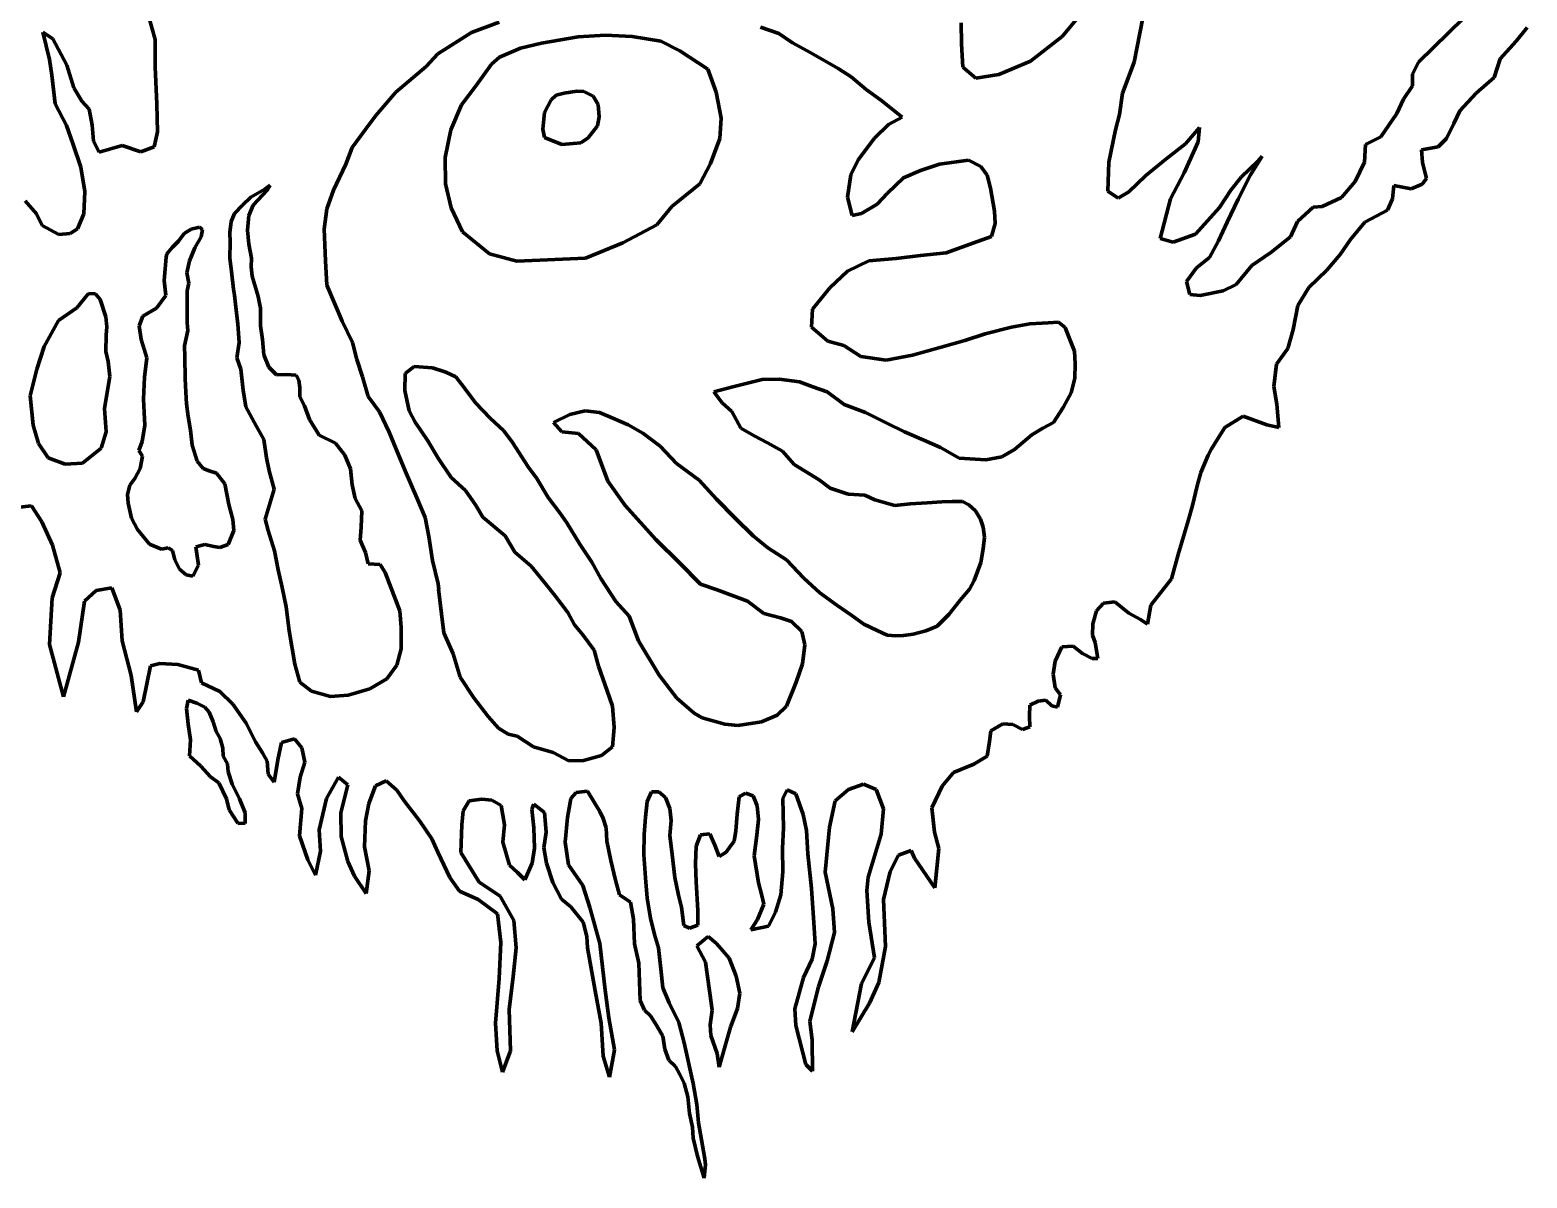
# Model space of a CAD drawing. Header units: millimetres. Extents: x 2676 to 5565, y 1584 to 2775.
# Drawn here: x 4322 to 4448.4, y 2011.4 to 2108.3 of the extents above; entities that cross this region are included whole.
import ezdxf

# ---------------------------------------------------------------- set-up
doc = ezdxf.new("R2010")
doc.units = ezdxf.units.MM
doc.layers.add('Warstwa5', color=7, linetype='Continuous', lineweight=100)

msp = doc.modelspace()

# ---------------------------------------------------------------- linework, layer by layer
at = {"layer": 'Warstwa5'}
for p, q in [((4411.7, 2110.85), (4409.12, 2107.72)), ((4332.04, 2109.28), (4332.53, 2107.48)), ((4361.59, 2108.93), (4359.23, 2108.07)), ((4385.2, 2107.99), (4383.64, 2108.5)), ((4400.6, 2107.1), (4400.59, 2108.88)), ((4415.18, 2105.55), (4415.93, 2109.31)), ((4443, 2109.28), (4439.19, 2105.56)), ((4447.44, 2107.33), (4448.36, 2108.47)), ((4323.9, 2107.53), (4323.06, 2108.09)), ((4323.06, 2108.09), (4323.63, 2105.77)), ((4325.08, 2105.29), (4323.9, 2107.53)), ((4332.53, 2107.48), (4332.53, 2105.17)), ((4359.23, 2108.07), (4356.39, 2106.25)), ((4365.14, 2107.17), (4363.39, 2106.74)), ((4368.24, 2107.69), (4365.14, 2107.17)), ((4370.55, 2107.83), (4368.24, 2107.69)), ((4372.82, 2107.71), (4370.55, 2107.83)), ((4375.22, 2107.32), (4372.82, 2107.71)), ((4376.84, 2106.5), (4375.22, 2107.32)), ((4386.35, 2107.19), (4385.2, 2107.99)), ((4387.88, 2106.35), (4386.35, 2107.19)), ((4400.73, 2105.13), (4400.6, 2107.1)), ((4409.12, 2107.72), (4406.43, 2105.63)), ((4446.08, 2105.83), (4447.44, 2107.33)), ((4323.63, 2105.77), (4323.81, 2104.46)), ((4356.39, 2106.25), (4355.41, 2105.2)), ((4361.6, 2105.98), (4360.94, 2105.4)), ((4363.39, 2106.74), (4361.6, 2105.98)), ((4379.2, 2104.98), (4376.84, 2106.5)), ((4390.21, 2105.02), (4387.88, 2106.35)), ((4445.57, 2104.25), (4446.08, 2105.83)), ((4323.81, 2104.46), (4324.1, 2102.03)), ((4325.67, 2103.4), (4325.08, 2105.29)), ((4332.53, 2105.17), (4332.68, 2102.02)), ((4355.41, 2105.2), (4352.86, 2103.02)), ((4360.94, 2105.4), (4359.65, 2103.59)), ((4379.91, 2103.03), (4379.2, 2104.98)), ((4391.29, 2104.32), (4390.21, 2105.02)), ((4401.82, 2104.21), (4400.73, 2105.13)), ((4403.77, 2104.52), (4401.82, 2104.21)), ((4406.43, 2105.63), (4403.77, 2104.52)), ((4414.21, 2102.95), (4415.18, 2105.55)), ((4439.19, 2105.56), (4438.69, 2104.54)), ((4438.69, 2104.54), (4438.7, 2103.56)), ((4326.35, 2102.26), (4325.67, 2103.4)), ((4359.65, 2103.59), (4358.4, 2101.95)), ((4392.56, 2103.25), (4391.29, 2104.32)), ((4393.88, 2102.3), (4392.56, 2103.25)), ((4438.7, 2103.56), (4437.93, 2102.43)), ((4444.05, 2102.93), (4445.57, 2104.25)), ((4324.1, 2102.03), (4325.06, 2100.2)), ((4326.96, 2101.59), (4326.35, 2102.26)), ((4332.68, 2102.02), (4332.74, 2099.67)), ((4352.86, 2103.02), (4351.18, 2101.05)), ((4358.4, 2101.95), (4357.51, 2099.85)), ((4365.97, 2102.38), (4365.4, 2101.31)), ((4366.39, 2102.78), (4365.97, 2102.38)), ((4367.08, 2102.93), (4366.39, 2102.78)), ((4368.15, 2103.1), (4367.08, 2102.93)), ((4368.74, 2103.08), (4368.15, 2103.1)), ((4369.52, 2102.7), (4368.74, 2103.08)), ((4369.94, 2101.97), (4369.52, 2102.7)), ((4370.01, 2100.95), (4369.94, 2101.97)), ((4380.32, 2100.84), (4379.91, 2103.03)), ((4395.61, 2100.92), (4393.88, 2102.3)), ((4413.96, 2101.13), (4414.21, 2102.95)), ((4437.93, 2102.43), (4437.35, 2101.22)), ((4442.68, 2101.44), (4444.05, 2102.93)), ((4327.23, 2100.24), (4326.96, 2101.59)), ((4351.18, 2101.05), (4350.27, 2099.85)), ((4365.4, 2101.31), (4365.27, 2099.9)), ((4369.89, 2100.19), (4370.01, 2100.95)), ((4380.21, 2099.11), (4380.32, 2100.84)), ((4394.45, 2100.3), (4395.61, 2100.92)), ((4413.62, 2099.84), (4413.96, 2101.13)), ((4437.35, 2101.22), (4436.01, 2099.25)), ((4442.19, 2100.37), (4442.68, 2101.44)), ((4325.06, 2100.2), (4325.58, 2098.68)), ((4327.32, 2098.88), (4327.23, 2100.24)), ((4332.74, 2099.67), (4332.44, 2098.42)), ((4350.27, 2099.85), (4349.16, 2098.35)), ((4357.51, 2099.85), (4357.01, 2097.5)), ((4365.27, 2099.9), (4365.42, 2099.21)), ((4369.09, 2099.17), (4369.89, 2100.19)), ((4393.26, 2099.13), (4394.45, 2100.3)), ((4413.04, 2097.12), (4413.62, 2099.84)), ((4420.71, 2100.05), (4419.53, 2098.66)), ((4420.6, 2098.82), (4420.71, 2100.05)), ((4441.56, 2099.11), (4442.19, 2100.37)), ((4325.58, 2098.68), (4326.27, 2096.7)), ((4327.8, 2097.97), (4327.32, 2098.88)), ((4329.74, 2098.52), (4327.8, 2097.97)), ((4331.33, 2098), (4329.74, 2098.52)), ((4332.44, 2098.42), (4331.33, 2098)), ((4349.16, 2098.35), (4348.64, 2096.95)), ((4365.42, 2099.21), (4366.86, 2098.6)), ((4366.86, 2098.6), (4368.47, 2098.75)), ((4368.47, 2098.75), (4369.09, 2099.17)), ((4379.43, 2097.01), (4380.21, 2099.11)), ((4391.9, 2097.3), (4393.26, 2099.13)), ((4419.53, 2098.66), (4417.87, 2097.38)), ((4419.4, 2096.21), (4420.6, 2098.82)), ((4434.72, 2098.62), (4434.63, 2097.11)), ((4436.01, 2099.25), (4434.72, 2098.62)), ((4439.45, 2098.16), (4440.85, 2098.41)), ((4439.52, 2097.08), (4439.45, 2098.16)), ((4440.85, 2098.41), (4441.56, 2099.11)), ((4348.64, 2096.95), (4347.58, 2094.75)), ((4357.01, 2097.5), (4357.04, 2095.29)), ((4378.51, 2095.29), (4379.43, 2097.01)), ((4391.26, 2096.05), (4391.9, 2097.3)), ((4398.76, 2096.96), (4397.16, 2096.42)), ((4401.21, 2097.28), (4398.76, 2096.96)), ((4402.23, 2096.74), (4401.21, 2097.28)), ((4412.96, 2094.68), (4413.04, 2097.12)), ((4417.87, 2097.38), (4416.17, 2096)), ((4425.64, 2097.21), (4424.22, 2095.85)), ((4425.01, 2096.04), (4425.99, 2097.61)), ((4425.99, 2097.61), (4425.64, 2097.21)), ((4434.63, 2097.11), (4433.84, 2095.47)), ((4439.88, 2095.74), (4439.52, 2097.08)), ((4326.27, 2096.7), (4326.59, 2094.64)), ((4391, 2094.17), (4391.26, 2096.05)), ((4395.72, 2095.78), (4394.37, 2094.5)), ((4397.16, 2096.42), (4395.72, 2095.78)), ((4402.77, 2096.01), (4402.23, 2096.74)), ((4403.05, 2094.93), (4402.77, 2096.01)), ((4416.17, 2096), (4414.75, 2094.6)), ((4418.27, 2094.02), (4419.4, 2096.21)), ((4424.22, 2095.85), (4423.35, 2094.76)), ((4423.96, 2094), (4425.01, 2096.04)), ((4439.49, 2095.25), (4439.88, 2095.74)), ((4326.59, 2094.64), (4326.52, 2092.75)), ((4340.62, 2094.17), (4341.8, 2094.84)), ((4341.98, 2094.75), (4340.8, 2093.48)), ((4341.8, 2094.84), (4342.25, 2095.16)), ((4342.25, 2095.16), (4341.98, 2094.75)), ((4347.58, 2094.75), (4347.02, 2093.19)), ((4357.04, 2095.29), (4357.54, 2093.27)), ((4376.15, 2093.36), (4378.51, 2095.29)), ((4394.37, 2094.5), (4393.5, 2093.56)), ((4403.39, 2092.98), (4403.05, 2094.93)), ((4413.84, 2094.07), (4412.96, 2094.68)), ((4414.75, 2094.6), (4413.84, 2094.07)), ((4423.35, 2094.76), (4422.4, 2093.29)), ((4433.84, 2095.47), (4432.7, 2094.13)), ((4436.99, 2094.01), (4437.1, 2095.15)), ((4437.1, 2095.15), (4438.58, 2094.86)), ((4438.58, 2094.86), (4439.49, 2095.25)), ((4322.51, 2092.74), (4321.55, 2093.86)), ((4339.24, 2092.79), (4339.9, 2093.49)), ((4339.9, 2093.49), (4340.62, 2094.17)), ((4340.8, 2093.48), (4340.44, 2092.62)), ((4347.02, 2093.19), (4346.8, 2091.47)), ((4357.54, 2093.27), (4358.48, 2091.23)), ((4374.9, 2091.82), (4376.15, 2093.36)), ((4391.37, 2092.61), (4391, 2094.17)), ((4393.5, 2093.56), (4392.18, 2092.77)), ((4417.39, 2090.68), (4418.27, 2094.02)), ((4422.4, 2093.29), (4420.38, 2091.05)), ((4423.04, 2092.06), (4423.96, 2094)), ((4430.3, 2093.32), (4428.97, 2092.11)), ((4431.05, 2093.36), (4430.3, 2093.32)), ((4432.7, 2094.13), (4431.05, 2093.36)), ((4436.58, 2093.05), (4436.99, 2094.01)), ((4323, 2091.78), (4322.51, 2092.74)), ((4326.52, 2092.75), (4325.99, 2091.49)), ((4338.85, 2091.17), (4338.95, 2092.12)), ((4338.95, 2092.12), (4339.24, 2092.79)), ((4340.44, 2092.62), (4340.33, 2091.37)), ((4372.02, 2090.3), (4374.9, 2091.82)), ((4392.18, 2092.77), (4391.37, 2092.61)), ((4403.15, 2090.83), (4403.46, 2091.94)), ((4403.46, 2091.94), (4403.39, 2092.98)), ((4422.3, 2090.47), (4423.04, 2092.06)), ((4428.97, 2092.11), (4428.39, 2090.8)), ((4433.44, 2090.6), (4434.67, 2092.04)), ((4434.67, 2092.04), (4436.58, 2093.05)), ((4324.41, 2091.02), (4323, 2091.78)), ((4325.35, 2091.08), (4324.41, 2091.02)), ((4325.99, 2091.49), (4325.35, 2091.08)), ((4335, 2091.08), (4334.51, 2090.46)), ((4335.57, 2091.46), (4335, 2091.08)), ((4336.27, 2091.63), (4335.57, 2091.46)), ((4335.89, 2089.87), (4336.41, 2090.8)), ((4336.53, 2091.42), (4336.27, 2091.63)), ((4336.41, 2090.8), (4336.53, 2091.42)), ((4338.86, 2090.36), (4338.85, 2091.17)), ((4340.33, 2091.37), (4340.44, 2090.2)), ((4346.8, 2091.47), (4346.91, 2088.8)), ((4358.48, 2091.23), (4360.75, 2089.38)), ((4401.97, 2090.43), (4403.15, 2090.83)), ((4418.49, 2090.37), (4417.39, 2090.68)), ((4420.38, 2091.05), (4418.49, 2090.37)), ((4428.39, 2090.8), (4426.73, 2089.48)), ((4432.59, 2089.33), (4433.44, 2090.6)), ((4333.51, 2089.37), (4333.46, 2089.1)), ((4334.01, 2089.95), (4333.51, 2089.37)), ((4334.51, 2090.46), (4334.01, 2089.95)), ((4335.45, 2088.8), (4335.89, 2089.87)), ((4338.85, 2089), (4338.86, 2090.36)), ((4340.44, 2090.2), (4340.66, 2089.01)), ((4360.75, 2089.38), (4363.06, 2088.76)), ((4368.87, 2089.02), (4372.02, 2090.3)), ((4397.16, 2089.23), (4399.33, 2089.47)), ((4399.33, 2089.47), (4401.97, 2090.43)), ((4421.54, 2089.06), (4422.3, 2090.47)), ((4426.73, 2089.48), (4425.11, 2088.39)), ((4431.45, 2087.99), (4432.59, 2089.33)), ((4333.46, 2089.11), (4333.3, 2087.13)), ((4335.22, 2087.77), (4335.45, 2088.8)), ((4338.98, 2087.9), (4338.85, 2089)), ((4340.66, 2089.01), (4340.65, 2088.29)), ((4340.65, 2088.29), (4340.72, 2087.48)), ((4346.91, 2088.8), (4347.04, 2086.73)), ((4363.06, 2088.76), (4368.87, 2089.02)), ((4391, 2087.91), (4392.8, 2088.79)), ((4392.8, 2088.79), (4395.09, 2088.99)), ((4395.09, 2088.99), (4397.16, 2089.23)), ((4419.6, 2087.05), (4420.46, 2088.19)), ((4420.46, 2088.19), (4421.54, 2089.06)), ((4425.11, 2088.39), (4423.8, 2086.8)), ((4333.3, 2087.13), (4333.44, 2085.87)), ((4335.37, 2086.9), (4335.22, 2087.77)), ((4335.25, 2086.24), (4335.37, 2086.9)), ((4339.15, 2086.39), (4338.98, 2087.9)), ((4340.72, 2087.48), (4341.24, 2085.77)), ((4389.5, 2086.5), (4391, 2087.91)), ((4419.9, 2085.95), (4419.6, 2087.05)), ((4423.8, 2086.8), (4422.7, 2086.26)), ((4429.94, 2086.54), (4431.45, 2087.99)), ((4326.92, 2086.03), (4325.92, 2084.83)), ((4327.51, 2086), (4326.92, 2086.03)), ((4327.89, 2085.51), (4327.51, 2086)), ((4328.37, 2084.05), (4327.89, 2085.51)), ((4333.44, 2085.87), (4332.66, 2084.8)), ((4335.24, 2084.87), (4335.25, 2086.24)), ((4339.23, 2085.9), (4339.15, 2086.39)), ((4339.32, 2085.12), (4339.23, 2085.9)), ((4341.24, 2085.77), (4341.44, 2084.79)), ((4347.04, 2086.73), (4348.32, 2083.69)), ((4388.02, 2084.71), (4389.5, 2086.5)), ((4420.75, 2085.86), (4419.9, 2085.95)), ((4422.7, 2086.26), (4420.75, 2085.86)), ((4429, 2085.02), (4429.94, 2086.54)), ((4325.92, 2084.83), (4324.39, 2083.76)), ((4332.66, 2084.8), (4331.49, 2084.11)), ((4335.25, 2083.56), (4335.24, 2084.87)), ((4339.53, 2083.44), (4339.32, 2085.12)), ((4341.44, 2084.79), (4341.43, 2083.3)), ((4387.95, 2083.18), (4388.02, 2084.71)), ((4428.62, 2082.98), (4429, 2085.02)), ((4324.39, 2083.76), (4323.16, 2081.56)), ((4328.46, 2083.22), (4328.37, 2084.05)), ((4328.4, 2082.5), (4328.46, 2083.22)), ((4331.49, 2084.11), (4331.18, 2083.31)), ((4331.18, 2083.31), (4331.35, 2082.14)), ((4335.29, 2082.91), (4335.25, 2083.56)), ((4339.63, 2081.89), (4339.53, 2083.44)), ((4341.43, 2083.3), (4341.6, 2082.15)), ((4348.32, 2083.69), (4349.2, 2081.88)), ((4389.34, 2082.01), (4387.95, 2083.18)), ((4404.82, 2083.19), (4402.61, 2082.62)), ((4406.39, 2083.46), (4404.82, 2083.19)), ((4407.92, 2083.55), (4406.39, 2083.46)), ((4408.79, 2083.61), (4407.92, 2083.55)), ((4409.37, 2083.15), (4408.79, 2083.61)), ((4409.69, 2082.29), (4409.37, 2083.15)), ((4428.15, 2081.39), (4428.62, 2082.98)), ((4328.36, 2081.14), (4328.4, 2082.5)), ((4331.35, 2082.14), (4331.84, 2080.6)), ((4335.01, 2081.62), (4335.29, 2082.91)), ((4339.44, 2080.61), (4339.63, 2081.89)), ((4341.6, 2082.15), (4341.71, 2080.86)), ((4349.2, 2081.88), (4349.56, 2080.45)), ((4390.68, 2081.65), (4389.34, 2082.01)), ((4400.89, 2082.07), (4398.9, 2081.51)), ((4402.61, 2082.62), (4400.89, 2082.07)), ((4410.15, 2081.17), (4409.69, 2082.29)), ((4323.16, 2081.56), (4322.56, 2079.65)), ((4328.58, 2080.28), (4328.36, 2081.14)), ((4331.84, 2080.6), (4331.65, 2078.96)), ((4335.04, 2080.67), (4335.01, 2081.62)), ((4335.06, 2078.84), (4335.04, 2080.67)), ((4339.77, 2079.63), (4339.44, 2080.61)), ((4341.71, 2080.86), (4342.14, 2079.82)), ((4349.56, 2080.45), (4350.04, 2079)), ((4392.1, 2080.7), (4390.68, 2081.65)), ((4394.26, 2080.4), (4392.1, 2080.7)), ((4396.48, 2080.81), (4394.26, 2080.4)), ((4398.9, 2081.51), (4396.48, 2080.81)), ((4410.22, 2080.08), (4410.15, 2081.17)), ((4427.2, 2080.06), (4428.15, 2081.39)), ((4322.56, 2079.65), (4321.98, 2077.4)), ((4328.72, 2079.03), (4328.58, 2080.28)), ((4339.98, 2077.88), (4339.77, 2079.63)), ((4342.14, 2079.82), (4342.78, 2079.17)), ((4342.78, 2079.17), (4343.61, 2079.19)), ((4343.61, 2079.19), (4344.44, 2079.14)), ((4353.61, 2077.85), (4353.63, 2079.28)), ((4353.63, 2079.28), (4354.41, 2079.87)), ((4354.41, 2079.87), (4355.96, 2079.75)), ((4355.96, 2079.75), (4357.07, 2079.38)), ((4357.07, 2079.38), (4357.92, 2079)), ((4410.18, 2078.88), (4410.22, 2080.08)), ((4426.99, 2078.17), (4427.2, 2080.06)), ((4328.27, 2076.32), (4328.72, 2079.03)), ((4331.65, 2078.96), (4331.54, 2077.12)), ((4335.13, 2077.7), (4335.06, 2078.84)), ((4344.44, 2079.14), (4344.67, 2078.72)), ((4344.67, 2078.72), (4344.74, 2078.1)), ((4344.74, 2078.1), (4344.76, 2077.3)), ((4350.04, 2079), (4350.52, 2077.34)), ((4357.92, 2079), (4358.69, 2078.01)), ((4358.69, 2078.01), (4359.59, 2076.8)), ((4379.69, 2077.74), (4381.31, 2078.16)), ((4381.31, 2078.16), (4383.79, 2078.76)), ((4383.79, 2078.76), (4385.21, 2078.79)), ((4385.21, 2078.79), (4386.93, 2078.57)), ((4386.93, 2078.57), (4388.05, 2078.15)), ((4388.05, 2078.15), (4389.28, 2077.73)), ((4409.88, 2077.65), (4410.18, 2078.88)), ((4427.22, 2076.69), (4426.99, 2078.17)), ((4321.98, 2077.4), (4322.24, 2074.91)), ((4331.54, 2077.12), (4331.61, 2075.98)), ((4335.19, 2076.72), (4335.13, 2077.7)), ((4335.32, 2075.65), (4335.19, 2076.72)), ((4340.2, 2076.47), (4339.98, 2077.88)), ((4344.76, 2077.3), (4345.14, 2076.56)), ((4350.52, 2077.34), (4351.48, 2076.03)), ((4353.99, 2076.13), (4353.61, 2077.85)), ((4359.59, 2076.8), (4360.82, 2075.51)), ((4380.41, 2076.8), (4379.69, 2077.74)), ((4381.22, 2076.08), (4380.41, 2076.8)), ((4389.28, 2077.73), (4390.71, 2076.67)), ((4390.71, 2076.67), (4392.51, 2075.97)), ((4409.19, 2076.41), (4409.88, 2077.65)), ((4427.39, 2074.73), (4427.22, 2076.69)), ((4328.4, 2074.35), (4328.27, 2076.32)), ((4331.61, 2075.98), (4331.67, 2074.91)), ((4335.53, 2074.49), (4335.32, 2075.65)), ((4341.06, 2074.87), (4340.2, 2076.47)), ((4345.14, 2076.56), (4345.57, 2075.4)), ((4345.57, 2075.4), (4346.39, 2074.07)), ((4351.48, 2076.03), (4352.3, 2074.33)), ((4354.49, 2075.17), (4353.99, 2076.13)), ((4360.82, 2075.51), (4361.98, 2074.44)), ((4366.16, 2075.14), (4367.54, 2075.82)), ((4367.54, 2075.82), (4368.83, 2076.12)), ((4368.83, 2076.12), (4370.05, 2075.98)), ((4370.05, 2075.98), (4371.17, 2075.5)), ((4371.17, 2075.5), (4372.47, 2074.93)), ((4381.97, 2074.65), (4381.22, 2076.08)), ((4392.51, 2075.97), (4394.32, 2075.09)), ((4408.39, 2075.15), (4409.19, 2076.41)), ((4422.84, 2074.72), (4424.38, 2075.67)), ((4424.38, 2075.67), (4426.39, 2074.95)), ((4322.24, 2074.91), (4322.7, 2073.37)), ((4327.97, 2072.97), (4328.4, 2074.35)), ((4331.67, 2074.91), (4331.43, 2073.54)), ((4335.67, 2073.22), (4335.53, 2074.49)), ((4341.7, 2073.71), (4341.06, 2074.87)), ((4352.3, 2074.33), (4352.88, 2072.89)), ((4355.57, 2073.6), (4354.49, 2075.17)), ((4361.98, 2074.44), (4362.7, 2073.44)), ((4366.87, 2074.36), (4366.16, 2075.14)), ((4368.28, 2074.21), (4366.87, 2074.36)), ((4369.78, 2072.82), (4368.28, 2074.21)), ((4372.47, 2074.93), (4373.72, 2074.24)), ((4373.72, 2074.24), (4375.16, 2073.13)), ((4383.1, 2074.01), (4381.97, 2074.65)), ((4394.32, 2075.09), (4395.79, 2074.36)), ((4395.79, 2074.36), (4397.42, 2073.65)), ((4405.08, 2072.87), (4406.54, 2074.11)), ((4406.54, 2074.11), (4407.49, 2074.66)), ((4407.49, 2074.66), (4408.39, 2075.15)), ((4421.72, 2072.91), (4422.84, 2074.72)), ((4426.39, 2074.95), (4427.39, 2074.73)), ((4322.7, 2073.37), (4323.51, 2072.17)), ((4326.41, 2071.72), (4327.97, 2072.97)), ((4331.43, 2073.54), (4331.15, 2072.77)), ((4336.08, 2071.87), (4335.67, 2073.22)), ((4341.93, 2072.17), (4341.7, 2073.71)), ((4346.39, 2074.07), (4347.76, 2073.39)), ((4347.76, 2073.39), (4348.56, 2072.38)), ((4352.88, 2072.89), (4353.65, 2071.07)), ((4356.43, 2072.12), (4355.57, 2073.6)), ((4362.7, 2073.44), (4364.04, 2071.39)), ((4375.16, 2073.13), (4376.56, 2071.68)), ((4384.24, 2073.42), (4383.1, 2074.01)), ((4385.49, 2072.73), (4384.24, 2073.42)), ((4397.42, 2073.65), (4398.83, 2073.02)), ((4398.83, 2073.02), (4400.42, 2072.14)), ((4404.02, 2072.25), (4405.08, 2072.87)), ((4421.43, 2072.37), (4421.72, 2072.91)), ((4323.51, 2072.17), (4324.95, 2071.63)), ((4324.95, 2071.63), (4326.41, 2071.72)), ((4331.15, 2072.77), (4331.48, 2072.3)), ((4331.48, 2072.3), (4331.28, 2071.25)), ((4336.58, 2071.25), (4336.08, 2071.87)), ((4342.16, 2071.05), (4341.93, 2072.17)), ((4348.56, 2072.38), (4349.03, 2071.22)), ((4357.52, 2070.49), (4356.43, 2072.12)), ((4370.74, 2070.2), (4369.78, 2072.82)), ((4376.56, 2071.68), (4378.46, 2070.27)), ((4386.49, 2071.59), (4385.49, 2072.73)), ((4388.6, 2070.29), (4386.49, 2071.59)), ((4400.42, 2072.14), (4402.67, 2072)), ((4402.67, 2072), (4404.02, 2072.25)), ((4420.82, 2070.93), (4421.43, 2072.37)), ((4330.81, 2070.4), (4330.39, 2069.85)), ((4331.28, 2071.25), (4330.81, 2070.4)), ((4337.11, 2071.06), (4336.58, 2071.25)), ((4337.71, 2070.86), (4337.11, 2071.06)), ((4338.43, 2069.96), (4337.71, 2070.86)), ((4342.59, 2069.52), (4342.16, 2071.05)), ((4349.03, 2071.22), (4349.18, 2069.87)), ((4353.65, 2071.07), (4354.62, 2068.78)), ((4358.74, 2069.41), (4357.52, 2070.49)), ((4364.04, 2071.39), (4364.76, 2070.4)), ((4364.76, 2070.4), (4365.73, 2068.82)), ((4420.51, 2069.78), (4420.82, 2070.93)), ((4330.39, 2069.85), (4330.21, 2069.05)), ((4330.21, 2069.05), (4330.25, 2068.34)), ((4338.76, 2068.22), (4338.43, 2069.96)), ((4341.82, 2066.97), (4342.59, 2069.52)), ((4349.18, 2069.87), (4349.42, 2068.72)), ((4359.58, 2068.2), (4358.74, 2069.41)), ((4372.21, 2068.13), (4370.74, 2070.2)), ((4378.46, 2070.27), (4379.93, 2068.66)), ((4389.52, 2069.59), (4388.6, 2070.29)), ((4391.03, 2069.08), (4389.52, 2069.59)), ((4392.46, 2069), (4391.03, 2069.08)), ((4420.1, 2068.12), (4420.51, 2069.78)), ((4319.88, 2067.86), (4322.1, 2068.1)), ((4322.1, 2068.1), (4322.96, 2066.75)), ((4330.25, 2068.34), (4330.53, 2067.05)), ((4339.1, 2066.96), (4338.76, 2068.22)), ((4349.42, 2068.72), (4349.98, 2067.69)), ((4354.62, 2068.78), (4355.32, 2067.13)), ((4360.2, 2067.14), (4359.58, 2068.2)), ((4365.73, 2068.82), (4366.69, 2067.51)), ((4374.82, 2065.26), (4372.21, 2068.13)), ((4379.93, 2068.66), (4381.5, 2067.07)), ((4393.3, 2068.62), (4392.46, 2069)), ((4394.98, 2068.12), (4393.3, 2068.62)), ((4396.28, 2068.26), (4394.98, 2068.12)), ((4397.7, 2068.35), (4396.28, 2068.26)), ((4398.96, 2068.43), (4397.7, 2068.35)), ((4399.83, 2068.48), (4398.96, 2068.43)), ((4400.7, 2068.48), (4399.83, 2068.48)), ((4401.22, 2068.18), (4400.7, 2068.48)), ((4401.8, 2067.67), (4401.22, 2068.18)), ((4419.76, 2066.83), (4420.1, 2068.12)), ((4322.96, 2066.75), (4323.88, 2064.78)), ((4330.53, 2067.05), (4331.05, 2066.1)), ((4339.19, 2066.02), (4339.1, 2066.96)), ((4342.08, 2066.02), (4341.82, 2066.97)), ((4349.98, 2067.69), (4349.93, 2066.3)), ((4355.32, 2067.13), (4355.65, 2065.51)), ((4362.1, 2065.57), (4360.2, 2067.14)), ((4366.69, 2067.51), (4367.29, 2066.67)), ((4367.29, 2066.67), (4368.39, 2064.88)), ((4381.5, 2067.07), (4383.02, 2065.57)), ((4402.22, 2066.99), (4401.8, 2067.67)), ((4402.43, 2066.29), (4402.22, 2066.99)), ((4418.9, 2064.01), (4419.76, 2066.83)), ((4331.05, 2066.1), (4331.54, 2065.48)), ((4331.54, 2065.48), (4332.07, 2064.86)), ((4338.71, 2064.85), (4339.19, 2066.02)), ((4342.62, 2064.3), (4342.08, 2066.02)), ((4349.93, 2066.3), (4349.84, 2065.2)), ((4355.65, 2065.51), (4355.94, 2063.5)), ((4362.9, 2064.19), (4362.1, 2065.57)), ((4376.84, 2063.26), (4374.82, 2065.26)), ((4383.02, 2065.57), (4384.25, 2064.55)), ((4402.54, 2065.47), (4402.43, 2066.29)), ((4402.43, 2064.48), (4402.54, 2065.47)), ((4323.88, 2064.78), (4324.51, 2062.44)), ((4332.07, 2064.86), (4333.08, 2064.46)), ((4333.08, 2064.46), (4333.63, 2064.56)), ((4333.63, 2064.56), (4334, 2064.32)), ((4334, 2064.32), (4334.21, 2063.55)), ((4335.98, 2064.64), (4336.72, 2064.85)), ((4336.05, 2064.06), (4335.98, 2064.64)), ((4336.21, 2063.09), (4336.05, 2064.06)), ((4336.72, 2064.85), (4337.48, 2064.67)), ((4337.48, 2064.67), (4338.01, 2064.58)), ((4338.01, 2064.58), (4338.71, 2064.85)), ((4342.92, 2062.69), (4342.62, 2064.3)), ((4349.84, 2065.2), (4350.3, 2064.16)), ((4350.3, 2064.16), (4350.52, 2063.22)), ((4364.29, 2063.02), (4362.9, 2064.19)), ((4368.39, 2064.88), (4369.41, 2063.35)), ((4384.25, 2064.55), (4385.84, 2063.55)), ((4402.23, 2063.32), (4402.43, 2064.48)), ((4418.33, 2061.95), (4418.9, 2064.01)), ((4334.21, 2063.55), (4334.59, 2062.76)), ((4334.59, 2062.76), (4335.15, 2062.27)), ((4335.71, 2062.18), (4336.21, 2063.09)), ((4350.52, 2063.22), (4351.52, 2063.16)), ((4351.52, 2063.16), (4351.96, 2062.49)), ((4355.94, 2063.5), (4356.44, 2061.51)), ((4365.42, 2061.62), (4364.29, 2063.02)), ((4369.41, 2063.35), (4370.16, 2061.98)), ((4378.58, 2061.5), (4376.84, 2063.26)), ((4385.84, 2063.55), (4387.31, 2062)), ((4401.67, 2061.81), (4402.23, 2063.32)), ((4324.51, 2062.44), (4323.85, 2060.35)), ((4335.15, 2062.27), (4335.71, 2062.18)), ((4343.25, 2061.22), (4342.92, 2062.69)), ((4351.96, 2062.49), (4353.2, 2059.25)), ((4356.44, 2061.51), (4356.48, 2061.03)), ((4366.31, 2060.52), (4365.42, 2061.62)), ((4370.16, 2061.98), (4371.43, 2060.03)), ((4379.97, 2061), (4378.58, 2061.5)), ((4387.31, 2062), (4388.65, 2060.77)), ((4401.28, 2061.07), (4401.67, 2061.81)), ((4416.59, 2059.73), (4418.33, 2061.95)), ((4323.85, 2060.35), (4323.61, 2056.41)), ((4326.56, 2060.07), (4327.57, 2060.97)), ((4327.57, 2060.97), (4328.87, 2061.17)), ((4328.87, 2061.17), (4329.58, 2059.31)), ((4343.61, 2059.58), (4343.25, 2061.22)), ((4356.47, 2061.06), (4356.71, 2059)), ((4367.38, 2059.11), (4366.31, 2060.52)), ((4382.54, 2060.05), (4379.97, 2061)), ((4388.65, 2060.77), (4390.08, 2059.72)), ((4400.51, 2060.15), (4401.28, 2061.07)), ((4326.06, 2056.59), (4326.56, 2060.07)), ((4329.58, 2059.31), (4329.74, 2056.7)), ((4343.84, 2057.54), (4343.61, 2059.58)), ((4353.2, 2059.25), (4353.32, 2057.83)), ((4356.71, 2059), (4356.92, 2057.37)), ((4367.94, 2058.05), (4367.38, 2059.11)), ((4371.43, 2060.03), (4372.55, 2058.79)), ((4383.92, 2059.01), (4382.54, 2060.05)), ((4385.32, 2058.66), (4383.92, 2059.01)), ((4390.08, 2059.72), (4391.34, 2058.86)), ((4398.57, 2057.95), (4399.55, 2058.94)), ((4399.55, 2058.94), (4400.51, 2060.15)), ((4411.69, 2058.14), (4412, 2059.24)), ((4412, 2059.24), (4412.59, 2059.9)), ((4412.59, 2059.9), (4413.57, 2060.01)), ((4413.57, 2060.01), (4414.75, 2059.05)), ((4414.75, 2059.05), (4415.73, 2058.51)), ((4416.31, 2058.12), (4416.59, 2059.73)), ((4353.32, 2057.83), (4353.3, 2056.04)), ((4368.65, 2057.22), (4367.94, 2058.05)), ((4372.55, 2058.79), (4373.34, 2056.7)), ((4386.27, 2058.33), (4385.32, 2058.66)), ((4387.14, 2057.51), (4386.27, 2058.33)), ((4391.34, 2058.86), (4392.37, 2058.11)), ((4392.37, 2058.11), (4393.5, 2057.58)), ((4397.61, 2057.56), (4398.57, 2057.95)), ((4411.66, 2057.2), (4411.69, 2058.14)), ((4415.73, 2058.51), (4416.31, 2058.12)), ((4323.61, 2056.41), (4324.81, 2051.97)), ((4324.81, 2051.97), (4326.06, 2056.59)), ((4329.74, 2056.7), (4330.52, 2053.78)), ((4344.32, 2054.75), (4343.84, 2057.54)), ((4356.92, 2057.37), (4357.69, 2055.61)), ((4369.61, 2055.91), (4368.65, 2057.22)), ((4373.34, 2056.7), (4375.1, 2053.8)), ((4387.38, 2056.38), (4387.14, 2057.51)), ((4393.5, 2057.58), (4394.35, 2057.19)), ((4394.35, 2057.19), (4395.06, 2057.13)), ((4395.06, 2057.13), (4395.72, 2057.17)), ((4395.72, 2057.17), (4396.53, 2057.27)), ((4396.53, 2057.27), (4397.61, 2057.56)), ((4411.89, 2056.56), (4411.66, 2057.2)), ((4412.11, 2055.21), (4411.89, 2056.56)), ((4353.3, 2056.04), (4352.95, 2054.66)), ((4357.69, 2055.61), (4358.3, 2053.63)), ((4369.97, 2054.57), (4369.61, 2055.91)), ((4387.2, 2054.78), (4387.38, 2056.38)), ((4408.51, 2054.99), (4409.09, 2056.2)), ((4409.09, 2056.2), (4410.03, 2056.25)), ((4410.03, 2056.25), (4410.82, 2055.65)), ((4410.82, 2055.65), (4411.64, 2055.23)), ((4411.64, 2055.23), (4412.11, 2055.21)), ((4331.53, 2051.56), (4332.14, 2054.61)), ((4332.14, 2054.61), (4332.93, 2054.8)), ((4332.93, 2054.8), (4334.45, 2054.72)), ((4334.45, 2054.72), (4336.2, 2054.22)), ((4336.2, 2054.22), (4336.46, 2053.16)), ((4344.74, 2053.22), (4344.32, 2054.75)), ((4352.95, 2054.66), (4352.09, 2053.51)), ((4370.7, 2052.48), (4369.97, 2054.57)), ((4386.64, 2053.21), (4387.2, 2054.78)), ((4408.34, 2053.9), (4408.51, 2054.99)), ((4408.51, 2052.73), (4408.34, 2053.9)), ((4330.52, 2053.78), (4330.95, 2050.71)), ((4336.46, 2053.16), (4338, 2052.42)), ((4345.75, 2052.45), (4344.74, 2053.22)), ((4350.65, 2052.66), (4348.83, 2052.11)), ((4352.09, 2053.51), (4350.65, 2052.66)), ((4358.3, 2053.63), (4359.45, 2051.89)), ((4375.1, 2053.8), (4376.59, 2051.87)), ((4385.84, 2051.19), (4386.64, 2053.21)), ((4408.97, 2052.15), (4408.51, 2052.73)), ((4330.95, 2050.71), (4331.53, 2051.56)), ((4335.31, 2051.69), (4335.18, 2051.01)), ((4336.05, 2051.45), (4335.31, 2051.69)), ((4336.74, 2051.11), (4336.05, 2051.45)), ((4338, 2052.42), (4339.09, 2051.37)), ((4339.09, 2051.37), (4340.22, 2049.76)), ((4347.34, 2052.02), (4345.75, 2052.45)), ((4348.83, 2052.11), (4347.34, 2052.02)), ((4359.45, 2051.89), (4360.65, 2050.32)), ((4371.16, 2051.19), (4370.7, 2052.48)), ((4376.59, 2051.87), (4378.04, 2050.6)), ((4406.39, 2051.29), (4407.08, 2051.61)), ((4407.08, 2051.61), (4407.73, 2051.7)), ((4407.73, 2051.7), (4408.23, 2051.22)), ((4408.71, 2051.1), (4408.97, 2052.15)), ((4335.18, 2051.01), (4335.32, 2049.68)), ((4337.1, 2050.68), (4336.74, 2051.11)), ((4337.43, 2049.87), (4337.1, 2050.68)), ((4360.65, 2050.32), (4361.53, 2049.34)), ((4371.28, 2049.39), (4371.16, 2051.19)), ((4378.04, 2050.6), (4378.73, 2050.2)), ((4378.73, 2050.2), (4380.62, 2049.66)), ((4383.73, 2049.86), (4385.06, 2050.43)), ((4385.06, 2050.43), (4385.84, 2051.19)), ((4406.36, 2050.35), (4406.39, 2051.29)), ((4406.37, 2049.46), (4406.36, 2050.35)), ((4408.23, 2051.22), (4408.71, 2051.1)), ((4335.32, 2049.68), (4335.52, 2048.36)), ((4337.7, 2049.05), (4337.43, 2049.87)), ((4338.02, 2048.46), (4337.7, 2049.05)), ((4340.22, 2049.76), (4341.01, 2048.18)), ((4361.53, 2049.34), (4362.33, 2048.84)), ((4362.33, 2048.84), (4363.1, 2048.67)), ((4371.16, 2047.75), (4371.28, 2049.39)), ((4380.62, 2049.66), (4381.72, 2049.57)), ((4381.72, 2049.57), (4383.73, 2049.86)), ((4402.97, 2048.21), (4403.1, 2049.11)), ((4403.1, 2049.11), (4404.1, 2049.69)), ((4404.1, 2049.69), (4404.95, 2049.65)), ((4404.95, 2049.65), (4405.77, 2049.23)), ((4405.77, 2049.23), (4406.37, 2049.46)), ((4335.52, 2048.36), (4335.43, 2047.01)), ((4338.24, 2047.64), (4338.02, 2048.46)), ((4338.28, 2046.97), (4338.24, 2047.64)), ((4341.01, 2048.18), (4341.59, 2047.24)), ((4342.88, 2046.66), (4343.21, 2048.13)), ((4343.21, 2048.13), (4344.31, 2048.43)), ((4344.31, 2048.43), (4344.92, 2047.68)), ((4344.92, 2047.68), (4345.18, 2046.48)), ((4363.1, 2048.67), (4364.48, 2047.77)), ((4364.48, 2047.77), (4366.15, 2047.27)), ((4370.22, 2047.03), (4371.16, 2047.75)), ((4402.77, 2046.98), (4402.97, 2048.21)), ((4335.43, 2047.01), (4336.38, 2046.13)), ((4338.65, 2046.32), (4338.28, 2046.97)), ((4338.7, 2045.66), (4338.65, 2046.32)), ((4341.59, 2047.24), (4342, 2046.56)), ((4342, 2046.56), (4342.07, 2045.45)), ((4342.58, 2044.78), (4342.88, 2046.66)), ((4345.18, 2046.48), (4344.79, 2045.2)), ((4366.15, 2047.27), (4367.45, 2046.58)), ((4367.45, 2046.58), (4368.71, 2046.61)), ((4368.71, 2046.61), (4370.22, 2047.03)), ((4399.94, 2045.58), (4401.64, 2046.3)), ((4401.64, 2046.3), (4402.77, 2046.98)), ((4336.38, 2046.13), (4337.22, 2045.23)), ((4337.22, 2045.23), (4337.92, 2044.72)), ((4339.04, 2044.62), (4338.7, 2045.66)), ((4342.07, 2045.45), (4342.58, 2044.78)), ((4344.79, 2045.2), (4344.56, 2043.78)), ((4347.01, 2043.41), (4348.02, 2045.2)), ((4348.02, 2045.2), (4348.8, 2044.55)), ((4398.98, 2044.44), (4399.94, 2045.58)), ((4337.92, 2044.72), (4338.56, 2043.37)), ((4339.67, 2043.38), (4339.04, 2044.62)), ((4344.56, 2043.78), (4344.91, 2042.55)), ((4348.8, 2044.55), (4348.21, 2042.18)), ((4350.58, 2042.98), (4351.14, 2044.46)), ((4351.14, 2044.46), (4352.05, 2044.89)), ((4352.05, 2044.89), (4352.94, 2044.11)), ((4352.94, 2044.11), (4353.55, 2043.21)), ((4367.63, 2043.4), (4368.07, 2043.9)), ((4368.07, 2043.9), (4369.05, 2044.01)), ((4369.05, 2044.01), (4370.09, 2042.29)), ((4374.08, 2043.15), (4374.45, 2043.97)), ((4374.45, 2043.97), (4375.06, 2043.96)), ((4375.06, 2043.96), (4375.61, 2043.48)), ((4381.85, 2043.54), (4382.39, 2043.86)), ((4382.39, 2043.86), (4383.02, 2043.61)), ((4385.52, 2043.4), (4385.89, 2044.12)), ((4385.89, 2044.12), (4386.62, 2043.79)), ((4386.62, 2043.79), (4387.24, 2042.05)), ((4389.94, 2043.2), (4391.06, 2044.16)), ((4391.06, 2044.16), (4392.34, 2044.62)), ((4392.34, 2044.62), (4393.4, 2044.17)), ((4393.4, 2044.17), (4394.02, 2042.52)), ((4398.11, 2042.61), (4398.98, 2044.44)), ((4338.56, 2043.37), (4338.79, 2042.43)), ((4340.14, 2042.18), (4339.67, 2043.38)), ((4344.91, 2042.55), (4344.73, 2040.24)), ((4346.38, 2040.76), (4347.01, 2043.41)), ((4350.3, 2041.52), (4350.58, 2042.98)), ((4353.55, 2043.21), (4354.87, 2041.48)), ((4358.54, 2042.36), (4359.05, 2043.19)), ((4359.05, 2043.19), (4360.12, 2043.35)), ((4360.12, 2043.35), (4360.97, 2043.27)), ((4360.97, 2043.27), (4361.75, 2042.8)), ((4361.75, 2042.8), (4362.04, 2041.18)), ((4364.35, 2042.49), (4364.51, 2042.93)), ((4364.51, 2042.93), (4365.4, 2042.23)), ((4367.36, 2041.79), (4367.56, 2043.07)), ((4367.56, 2043.07), (4367.63, 2043.4)), ((4373.93, 2041.83), (4374.08, 2043.15)), ((4375.61, 2043.48), (4375.99, 2042.56)), ((4375.99, 2042.56), (4376.1, 2041.54)), ((4381.66, 2042.07), (4381.85, 2043.54)), ((4383.02, 2043.61), (4383.35, 2042.79)), ((4383.35, 2042.79), (4383.47, 2041.63)), ((4385.58, 2040.91), (4385.52, 2043.4)), ((4389.47, 2040.97), (4389.94, 2043.2)), ((4394.02, 2042.52), (4393.83, 2040.4)), ((4398.33, 2040.56), (4398.11, 2042.61)), ((4338.79, 2042.43), (4339.52, 2041.31)), ((4339.52, 2041.31), (4340.14, 2041.29)), ((4340.14, 2041.29), (4340.14, 2042.18)), ((4348.21, 2042.18), (4348.24, 2040.18)), ((4350.2, 2039.32), (4350.3, 2041.52)), ((4354.87, 2041.48), (4355.9, 2040)), ((4358.43, 2041.18), (4358.54, 2042.36)), ((4364.5, 2040.91), (4364.35, 2042.49)), ((4365.4, 2042.23), (4365.56, 2040.55)), ((4367.16, 2039.71), (4367.36, 2041.79)), ((4370.09, 2042.29), (4370.37, 2041.7)), ((4370.37, 2041.7), (4370.6, 2040.91)), ((4373.83, 2040.37), (4373.93, 2041.83)), ((4376.1, 2041.54), (4376, 2040.27)), ((4381.56, 2040.66), (4381.66, 2042.07)), ((4383.47, 2041.63), (4383.32, 2040.3)), ((4387.24, 2042.05), (4387.52, 2040.71)), ((4344.73, 2040.24), (4345.42, 2038.23)), ((4346.49, 2038.95), (4346.38, 2040.76)), ((4348.24, 2040.18), (4348.79, 2038.07)), ((4355.9, 2040), (4356.39, 2038.87)), ((4358.34, 2038.83), (4358.43, 2041.18)), ((4362.04, 2041.18), (4361.9, 2039.71)), ((4364.56, 2039.22), (4364.5, 2040.91)), ((4365.56, 2040.55), (4365.36, 2039.23)), ((4370.6, 2040.91), (4370.67, 2039.79)), ((4373.79, 2038.67), (4373.83, 2040.37)), ((4376, 2040.27), (4376.19, 2038.68)), ((4378.21, 2039.37), (4378.57, 2040.33)), ((4378.57, 2040.33), (4379.36, 2040.43)), ((4379.36, 2040.43), (4379.8, 2039.47)), ((4381.42, 2039.81), (4381.56, 2040.66)), ((4383.32, 2040.3), (4383.1, 2038.55)), ((4385.5, 2039.17), (4385.58, 2040.91)), ((4387.52, 2040.71), (4387.64, 2038.74)), ((4389.1, 2037.19), (4389.47, 2040.97)), ((4393.83, 2040.4), (4392.74, 2036.76)), ((4398.7, 2039.17), (4398.33, 2040.56)), ((4346.06, 2036.92), (4346.49, 2038.95)), ((4350.61, 2037.29), (4350.2, 2039.32)), ((4356.39, 2038.87), (4357.41, 2036.74)), ((4359.9, 2036.35), (4358.34, 2038.83)), ((4361.9, 2039.71), (4362.44, 2037.78)), ((4364.36, 2037.94), (4364.56, 2039.22)), ((4365.36, 2039.23), (4365.58, 2037.93)), ((4367.42, 2037.81), (4367.16, 2039.71)), ((4370.67, 2039.79), (4371.01, 2038.17)), ((4378.16, 2037.87), (4378.21, 2039.37)), ((4379.8, 2039.47), (4380.14, 2038.51)), ((4380.14, 2038.51), (4380.73, 2038.87)), ((4380.73, 2038.87), (4381.03, 2039.27)), ((4381.03, 2039.27), (4381.42, 2039.81)), ((4385.53, 2037.2), (4385.5, 2039.17)), ((4387.64, 2038.74), (4387.96, 2035.81)), ((4395.3, 2038.61), (4396.35, 2039.01)), ((4396.35, 2039.01), (4396.63, 2038.37)), ((4398.37, 2035.87), (4398.7, 2039.17)), ((4345.42, 2038.23), (4346.06, 2036.92)), ((4348.79, 2038.07), (4349.38, 2036.84)), ((4362.44, 2037.78), (4363.14, 2037.16)), ((4363.74, 2036.54), (4364.36, 2037.94)), ((4365.58, 2037.93), (4366.1, 2036.32)), ((4368.65, 2036.05), (4367.42, 2037.81)), ((4371.01, 2038.17), (4371.39, 2036.51)), ((4373.92, 2036.71), (4373.79, 2038.67)), ((4376.19, 2038.68), (4376.4, 2036.73)), ((4378.21, 2036.37), (4378.16, 2037.87)), ((4383.1, 2038.55), (4383.47, 2036.28)), ((4394.59, 2037.25), (4395.3, 2038.61)), ((4396.63, 2038.37), (4398.37, 2035.87)), ((4349.38, 2036.84), (4350.36, 2035.37)), ((4350.36, 2035.37), (4350.61, 2037.29)), ((4357.41, 2036.74), (4358.23, 2035.58)), ((4361.67, 2035.15), (4359.9, 2036.35)), ((4363.14, 2037.16), (4363.74, 2036.54)), ((4366.1, 2036.32), (4366.85, 2034.91)), ((4371.39, 2036.51), (4371.75, 2035.26)), ((4374.07, 2034.99), (4373.92, 2036.71)), ((4376.4, 2036.73), (4376.73, 2035.25)), ((4378.36, 2033.94), (4378.21, 2036.37)), ((4383.47, 2036.28), (4383.72, 2035.31)), ((4385.37, 2035.27), (4385.53, 2037.2)), ((4389.76, 2034.09), (4389.1, 2037.19)), ((4392.74, 2036.76), (4392.62, 2035.63)), ((4394.03, 2034.87), (4394.59, 2037.25)), ((4358.23, 2035.58), (4359.81, 2034.86)), ((4362.83, 2033.11), (4361.67, 2035.15)), ((4369.24, 2034.21), (4368.65, 2036.05)), ((4371.75, 2035.26), (4372.68, 2034.66)), ((4374.36, 2033.31), (4374.07, 2034.99)), ((4376.73, 2035.25), (4376.98, 2034.23)), ((4383.72, 2035.31), (4383.92, 2034.48)), ((4384.9, 2033.79), (4385.37, 2035.27)), ((4387.96, 2035.81), (4388.09, 2033.75)), ((4392.62, 2035.63), (4392.79, 2032.97)), ((4359.81, 2034.86), (4361.43, 2033.65)), ((4366.85, 2034.91), (4367.64, 2034.25)), ((4367.64, 2034.25), (4368.66, 2032.96)), ((4370.09, 2031.17), (4369.24, 2034.21)), ((4372.68, 2034.66), (4372.91, 2033.22)), ((4376.98, 2034.23), (4377.17, 2032.69)), ((4378.35, 2032.72), (4378.36, 2033.94)), ((4383.92, 2034.48), (4383.39, 2033.18)), ((4384.31, 2032.62), (4384.9, 2033.79)), ((4388.09, 2033.75), (4388.17, 2032.49)), ((4389.89, 2032.08), (4389.76, 2034.09)), ((4394.19, 2030.9), (4394.03, 2034.87)), ((4361.43, 2033.65), (4361.73, 2031.23)), ((4363.02, 2030.78), (4362.83, 2033.11)), ((4368.66, 2032.96), (4368.97, 2031.76)), ((4372.91, 2033.22), (4373, 2031.12)), ((4374.69, 2031.93), (4374.36, 2033.31)), ((4377.17, 2032.69), (4377.66, 2032.44)), ((4377.66, 2032.44), (4378.35, 2032.72)), ((4383.39, 2033.18), (4382.83, 2032.3)), ((4382.83, 2032.3), (4384.31, 2032.62)), ((4388.17, 2032.49), (4388.26, 2031.13)), ((4392.79, 2032.97), (4393.26, 2029.95)), ((4361.73, 2031.23), (4361.59, 2028.21)), ((4368.97, 2031.76), (4369.03, 2030.78)), ((4370.52, 2027.21), (4370.09, 2031.17)), ((4375.04, 2030.78), (4374.69, 2031.93)), ((4379.23, 2031.74), (4378.26, 2030.95)), ((4379.94, 2031.17), (4379.23, 2031.74)), ((4381, 2029.93), (4379.94, 2031.17)), ((4388.26, 2031.13), (4388.01, 2029.85)), ((4389.28, 2029.7), (4389.89, 2032.08)), ((4362.75, 2028.37), (4363.02, 2030.78)), ((4369.03, 2030.78), (4369.68, 2027.16)), ((4373, 2031.12), (4373.38, 2029.5)), ((4375.24, 2029.01), (4375.04, 2030.78)), ((4378.26, 2030.95), (4379.01, 2029.59)), ((4381.58, 2028.4), (4381, 2029.93)), ((4393.26, 2029.95), (4392.18, 2027.77)), ((4393.62, 2027.86), (4394.19, 2030.9)), ((4373.38, 2029.5), (4373.48, 2026.36)), ((4375.39, 2027.42), (4375.24, 2029.01)), ((4379.01, 2029.59), (4379.14, 2028.58)), ((4388.01, 2029.85), (4387.26, 2028.3)), ((4388.53, 2027.49), (4389.28, 2029.7)), ((4361.59, 2028.21), (4361.26, 2024.43)), ((4362.41, 2025.58), (4362.75, 2028.37)), ((4375.94, 2026.14), (4375.39, 2027.42)), ((4379.14, 2028.58), (4379.37, 2026.97)), ((4381.89, 2026.96), (4381.58, 2028.4)), ((4387.26, 2028.3), (4386.53, 2025.63)), ((4387.82, 2024.59), (4388.53, 2027.49)), ((4392.18, 2027.77), (4391.38, 2023.71)), ((4392.84, 2026.12), (4393.62, 2027.86)), ((4369.68, 2027.16), (4370.18, 2024.42)), ((4370.85, 2024.89), (4370.52, 2027.21)), ((4373.48, 2026.36), (4373.86, 2025.54)), ((4376.75, 2024.5), (4375.94, 2026.14)), ((4379.37, 2026.97), (4379.55, 2025.54)), ((4381.69, 2025.67), (4381.89, 2026.96)), ((4391.38, 2023.71), (4392.84, 2026.12)), ((4362.53, 2022.11), (4362.41, 2025.58)), ((4371.32, 2022.17), (4370.85, 2024.89)), ((4373.86, 2025.54), (4374.36, 2025.06)), ((4374.36, 2025.06), (4374.89, 2024.2)), ((4379.55, 2025.54), (4379.38, 2024.29)), ((4381.11, 2024.1), (4381.69, 2025.67)), ((4386.53, 2025.63), (4386.62, 2024.23)), ((4361.26, 2024.43), (4361.41, 2022.09)), ((4370.18, 2024.42), (4370.35, 2021.66)), ((4374.89, 2024.2), (4375.41, 2023.34)), ((4377.21, 2022.76), (4376.75, 2024.5)), ((4379.38, 2024.29), (4379.46, 2023.4)), ((4380.59, 2022.31), (4381.11, 2024.1)), ((4386.62, 2024.23), (4387.48, 2020.95)), ((4388.01, 2023), (4387.82, 2024.59)), ((4375.41, 2023.34), (4375.57, 2022.23)), ((4377.96, 2019.33), (4377.21, 2022.76)), ((4379.46, 2023.4), (4379.98, 2021.86)), ((4380.14, 2020.72), (4380.59, 2022.31)), ((4388.04, 2020.38), (4388.01, 2023)), ((4361.41, 2022.09), (4361.85, 2020.29)), ((4361.85, 2020.29), (4362.53, 2022.11)), ((4370.35, 2021.66), (4370.89, 2019.87)), ((4370.89, 2019.87), (4371.32, 2022.17)), ((4375.57, 2022.23), (4375.91, 2021.31)), ((4375.91, 2021.31), (4376.46, 2020.78)), ((4379.98, 2021.86), (4380.14, 2020.72)), ((4376.46, 2020.78), (4376.83, 2020.1)), ((4376.83, 2020.1), (4377.21, 2019.37)), ((4387.48, 2020.95), (4388.04, 2020.38)), ((4377.21, 2019.37), (4377.52, 2018.22)), ((4378.26, 2017.56), (4377.96, 2019.33)), ((4377.52, 2018.22), (4377.65, 2016.82)), ((4378.4, 2016.02), (4378.26, 2017.56)), ((4377.65, 2016.82), (4377.91, 2015.66)), ((4378.91, 2013.15), (4378.4, 2016.02)), ((4377.91, 2015.66), (4377.97, 2014.73)), ((4377.97, 2014.73), (4378.32, 2013.22)), ((4378.32, 2013.22), (4378.89, 2011.36)), ((4378.89, 2011.36), (4379, 2012.49)), ((4379, 2012.49), (4378.91, 2013.15))]:
    msp.add_line(p, q, dxfattribs=at)

doc.saveas('drawing.dxf')
